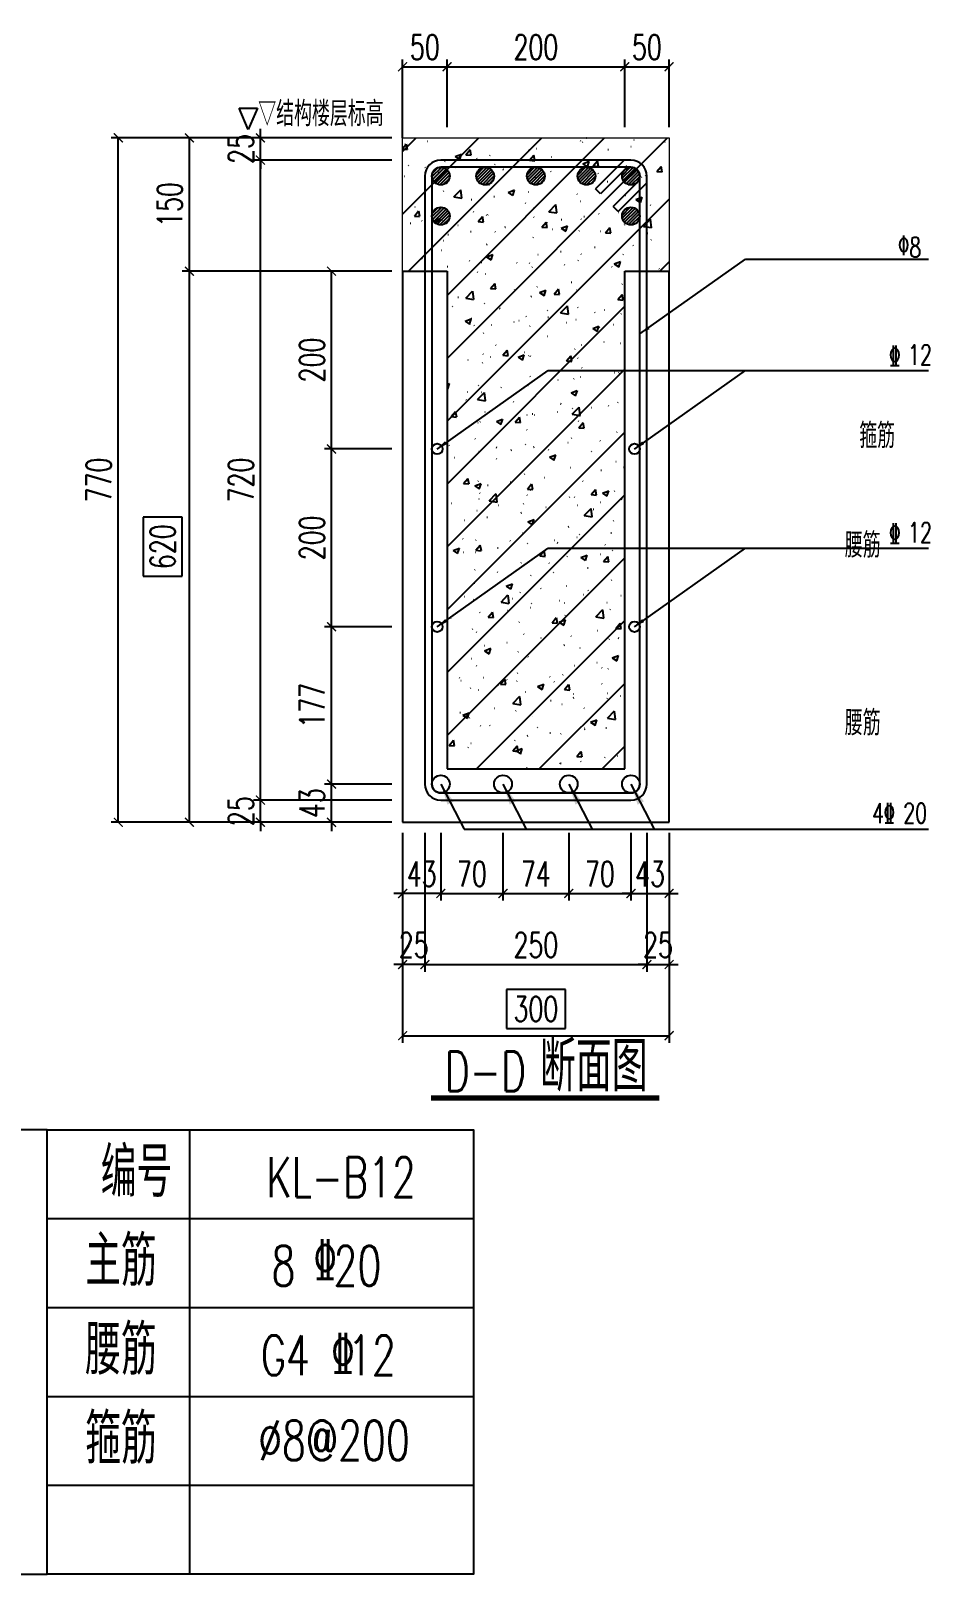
# Model space of a CAD drawing. Header units: inches. Extents: x 280713 to 330889, y 163288 to 177285.
# Drawn here: x 328348 to 330878, y 163288 to 167629 of the extents above; entities that cross this region are included whole.
import ezdxf
from ezdxf.enums import TextEntityAlignment as Align

# ---------------------------------------------------------------- set-up
doc = ezdxf.new("R2010")
doc.units = ezdxf.units.IN
for name, color, linetype in [('PC梁箍筋', 3, 'Continuous'), ('PC梁钢筋', 6, 'Continuous'), ('填充', 8, 'Continuous'), ('尺寸', 7, 'Continuous'), ('文字', 7, 'Continuous'), ('箍筋', 3, 'Continuous'), ('预制构件', 30, 'Continuous')]:
    doc.layers.add(name, color=color, linetype=linetype)
doc.layers.add('现浇剖面轮廓', color=5, linetype='Continuous', lineweight=13)
doc.styles.get("Standard").update_dxf_attribs({"font": 'tssdeng.shx', "width": 0.7, "bigfont": 'hztxt.shx'})
doc.styles.add('中文标注', font='standard.shx', dxfattribs={"bigfont": 'gbcbig.shx'})
doc.styles.add('尺寸123', font='simplex1.shx', dxfattribs={"width": 0.7, "height": 70, "bigfont": 'gbcbig.shx'})
doc.styles.add('钢筋符号', font='tssdeng.shx', dxfattribs={"width": 0.7, "height": 75})
doc.dimstyles.new('1', dxfattribs={"dimtxt": 2.5, "dimasz": 60, "dimexe": 25, "dimexo": 50, "dimgap": 5, "dimtad": 1, "dimtxsty": 'Standard', "dimblk": 'ARCHTICK', "dimcen": 2.5, "dimadec": 0, "dimazin": 0, "dimtfac": 1, "dimtmove": 0, "dimatfit": 3, "dimfxl": 1, "dimarcsym": 0})
doc.dimstyles.new('S-5', dxfattribs={"dimscale": 30, "dimtxt": 3.5, "dimasz": 1, "dimexe": 1, "dimexo": 3, "dimgap": 4, "dimtad": 1, "dimdec": 1, "dimlfac": 0.2, "dimdsep": 46, "dimtxsty": '尺寸123', "dimblk": 'ARCHTICK', "dimcen": 1.75, "dimaunit": 1, "dimadec": 1, "dimazin": 0, "dimtfac": 1, "dimtdec": 1, "dimtix": 1, "dimtmove": 2, "dimatfit": 3, "dimfxl": 1, "dimarcsym": 0})
doc.dimstyles.new('s-8', dxfattribs={"dimscale": 10, "dimtxt": 3.5, "dimasz": 2.5, "dimexe": 2, "dimexo": 3, "dimgap": 2, "dimtad": 1, "dimdec": 1, "dimlfac": 0.4, "dimdsep": 46, "dimtxsty": '尺寸123', "dimblk": 'ARCHTICK', "dimcen": 1.75, "dimaunit": 1, "dimadec": 0, "dimazin": 0, "dimtfac": 1, "dimtdec": 1, "dimtix": 1, "dimtmove": 2, "dimatfit": 3, "dimfxl": 1, "dimarcsym": 0})
doc.dimstyles.new('副本 s-8', dxfattribs={"dimscale": 10, "dimtxt": 3.5, "dimasz": 2.5, "dimexe": 2, "dimexo": 3, "dimgap": -2, "dimtad": 1, "dimdec": 1, "dimlfac": 0.4, "dimdsep": 46, "dimtxsty": '尺寸123', "dimblk": 'ARCHTICK', "dimcen": 1.75, "dimaunit": 1, "dimadec": 0, "dimazin": 0, "dimtfac": 1, "dimtdec": 1, "dimtix": 1, "dimtmove": 2, "dimatfit": 3, "dimfxl": 1, "dimarcsym": 0})

# ---------------------------------------------------------------- blocks, each defined once
blk = doc.blocks.new('_ArchTick')
at = {"color": 0, "linetype": 'ByBlock', "const_width": 0.15}
blk.add_lwpolyline([(-0.5, -0.5), (0.5, 0.5)], dxfattribs=at)
blk = doc.blocks.new('*D344')
at = {"layer": 'Defpoints', "color": 0, "transparency": 16777216}
for p in [(329194, 165510.4), (329394, 165510.4), (329394, 165402.9)]:
    blk.add_point(p, dxfattribs=at)
at = {"layer": '尺寸', "color": 0, "lineweight": -2, "transparency": 16777216}
for p, q in [((329364, 165510.4), (329174, 165510.4)), ((329194, 165510.4), (329194, 165535.4)), ((329194, 165402.9), (329194, 165510.4)), ((329364, 165402.9), (329174, 165402.9)), ((329194, 165402.9), (329194, 165377.9))]:
    blk.add_line(p, q, dxfattribs=at)
at = {"layer": '尺寸', "color": 0, "lineweight": -2, "transparency": 16777216, "xscale": 25, "yscale": 25, "zscale": 25}
for p, rotation in [((329194, 165510.4), 270), ((329194, 165402.9), 90)]:
    blk.add_blockref('_ArchTick', p, dxfattribs=dict(at, rotation=rotation))
at = {"layer": '尺寸', "color": 0, "transparency": 16777216, "insert": (329139, 165456.6), "char_height": 70, "attachment_point": 5, "rotation": 90, "style": '尺寸123'}
blk.add_mtext('43', dxfattribs=at)
blk = doc.blocks.new('*D345')
at = {"layer": 'Defpoints', "color": 0, "transparency": 16777216}
for p in [(329194, 165952.9), (329394, 165952.9), (329394, 165510.4)]:
    blk.add_point(p, dxfattribs=at)
at = {"layer": '尺寸', "color": 0, "lineweight": -2, "transparency": 16777216}
for p, q in [((329364, 165952.9), (329174, 165952.9)), ((329194, 165510.4), (329194, 165952.9)), ((329364, 165510.4), (329174, 165510.4))]:
    blk.add_line(p, q, dxfattribs=at)
at = {"layer": '尺寸', "color": 0, "lineweight": -2, "transparency": 16777216, "xscale": 25, "yscale": 25, "zscale": 25}
for p, rotation in [((329194, 165952.9), 90), ((329194, 165510.4), 270)]:
    blk.add_blockref('_ArchTick', p, dxfattribs=dict(at, rotation=rotation))
at = {"layer": '尺寸', "color": 0, "transparency": 16777216, "insert": (329139, 165731.6), "char_height": 70, "attachment_point": 5, "rotation": 90, "style": '尺寸123'}
blk.add_mtext('177', dxfattribs=at)
blk = doc.blocks.new('*D346')
at = {"layer": 'Defpoints', "color": 0, "transparency": 16777216}
for p in [(329194, 166452.9), (329394, 166452.9), (329394, 165952.9)]:
    blk.add_point(p, dxfattribs=at)
at = {"layer": '尺寸', "color": 0, "lineweight": -2, "transparency": 16777216}
for p, q in [((329364, 166452.9), (329174, 166452.9)), ((329194, 165952.9), (329194, 166452.9)), ((329364, 165952.9), (329174, 165952.9))]:
    blk.add_line(p, q, dxfattribs=at)
at = {"layer": '尺寸', "color": 0, "lineweight": -2, "transparency": 16777216, "xscale": 25, "yscale": 25, "zscale": 25}
for p, rotation in [((329194, 166452.9), 90), ((329194, 165952.9), 270)]:
    blk.add_blockref('_ArchTick', p, dxfattribs=dict(at, rotation=rotation))
at = {"layer": '尺寸', "color": 0, "transparency": 16777216, "insert": (329139, 166202.9), "char_height": 70, "attachment_point": 5, "rotation": 90, "style": '尺寸123'}
blk.add_mtext('200', dxfattribs=at)
blk = doc.blocks.new('*D347')
at = {"layer": 'Defpoints', "color": 0, "transparency": 16777216}
for p in [(329194, 166952.9), (329394, 166952.9), (329394, 166452.9)]:
    blk.add_point(p, dxfattribs=at)
at = {"layer": '尺寸', "color": 0, "lineweight": -2, "transparency": 16777216}
for p, q in [((329364, 166952.9), (329174, 166952.9)), ((329194, 166452.9), (329194, 166952.9)), ((329364, 166452.9), (329174, 166452.9))]:
    blk.add_line(p, q, dxfattribs=at)
at = {"layer": '尺寸', "color": 0, "lineweight": -2, "transparency": 16777216, "xscale": 25, "yscale": 25, "zscale": 25}
for p, rotation in [((329194, 166952.9), 90), ((329194, 166452.9), 270)]:
    blk.add_blockref('_ArchTick', p, dxfattribs=dict(at, rotation=rotation))
at = {"layer": '尺寸', "color": 0, "transparency": 16777216, "insert": (329139, 166702.9), "char_height": 70, "attachment_point": 5, "rotation": 90, "style": '尺寸123'}
blk.add_mtext('200', dxfattribs=at)
blk = doc.blocks.new('*D348')
at = {"layer": 'Defpoints', "color": 0, "transparency": 16777216}
for p in [(328794, 166952.9), (329394, 166952.9), (329394, 165402.9)]:
    blk.add_point(p, dxfattribs=at)
at = {"layer": '尺寸', "color": 0, "lineweight": -2, "transparency": 16777216}
for p, q in [((329364, 166952.9), (328774, 166952.9)), ((328794, 165402.9), (328794, 166952.9)), ((328774, 166260.9), (328664, 166260.9)), ((328664, 166260.9), (328664, 166094.9)), ((328774, 166094.9), (328774, 166260.9)), ((328664, 166094.9), (328774, 166094.9)), ((329364, 165402.9), (328774, 165402.9))]:
    blk.add_line(p, q, dxfattribs=at)
at = {"layer": '尺寸', "color": 0, "lineweight": -2, "transparency": 16777216, "xscale": 25, "yscale": 25, "zscale": 25}
for p, rotation in [((328794, 166952.9), 90), ((328794, 165402.9), 270)]:
    blk.add_blockref('_ArchTick', p, dxfattribs=dict(at, rotation=rotation))
at = {"layer": '尺寸', "color": 0, "transparency": 16777216, "insert": (328719, 166177.9), "char_height": 70, "attachment_point": 5, "rotation": 90, "style": '尺寸123'}
blk.add_mtext('620', dxfattribs=at)
blk = doc.blocks.new('*D349')
at = {"layer": 'Defpoints', "color": 0, "transparency": 16777216}
for p in [(328794, 167327.9), (329394, 167327.9), (329394, 166952.9)]:
    blk.add_point(p, dxfattribs=at)
at = {"layer": '尺寸', "color": 0, "lineweight": -2, "transparency": 16777216}
for p, q in [((329364, 167327.9), (328774, 167327.9)), ((328794, 166952.9), (328794, 167327.9)), ((329364, 166952.9), (328774, 166952.9))]:
    blk.add_line(p, q, dxfattribs=at)
at = {"layer": '尺寸', "color": 0, "lineweight": -2, "transparency": 16777216, "xscale": 25, "yscale": 25, "zscale": 25}
for p, rotation in [((328794, 167327.9), 90), ((328794, 166952.9), 270)]:
    blk.add_blockref('_ArchTick', p, dxfattribs=dict(at, rotation=rotation))
at = {"layer": '尺寸', "color": 0, "transparency": 16777216, "insert": (328739, 167140.4), "char_height": 70, "attachment_point": 5, "rotation": 90, "style": '尺寸123'}
blk.add_mtext('150', dxfattribs=at)
blk = doc.blocks.new('*D350')
at = {"layer": 'Defpoints', "color": 0, "transparency": 16777216}
for p in [(328594, 167327.9), (329394, 167327.9), (329394, 165402.9)]:
    blk.add_point(p, dxfattribs=at)
at = {"layer": '尺寸', "color": 0, "lineweight": -2, "transparency": 16777216}
for p, q in [((329364, 167327.9), (328574, 167327.9)), ((328594, 165402.9), (328594, 167327.9)), ((329364, 165402.9), (328574, 165402.9))]:
    blk.add_line(p, q, dxfattribs=at)
at = {"layer": '尺寸', "color": 0, "lineweight": -2, "transparency": 16777216, "xscale": 25, "yscale": 25, "zscale": 25}
for p, rotation in [((328594, 167327.9), 90), ((328594, 165402.9), 270)]:
    blk.add_blockref('_ArchTick', p, dxfattribs=dict(at, rotation=rotation))
at = {"layer": '尺寸', "color": 0, "transparency": 16777216, "insert": (328539, 166365.4), "char_height": 70, "attachment_point": 5, "rotation": 90, "style": '尺寸123'}
blk.add_mtext('770', dxfattribs=at)
blk = doc.blocks.new('*D351')
at = {"layer": 'Defpoints', "color": 0, "transparency": 16777216}
for p in [(329394, 165402.9), (329456.5, 165402.9), (329394, 165002.7)]:
    blk.add_point(p, dxfattribs=at)
at = {"layer": '尺寸', "color": 0, "lineweight": -2, "transparency": 16777216}
for p, q in [((329394, 165372.9), (329394, 164982.7)), ((329456.5, 165372.9), (329456.5, 164982.7)), ((329394, 165002.7), (329369, 165002.7)), ((329456.5, 165002.7), (329394, 165002.7)), ((329456.5, 165002.7), (329481.5, 165002.7))]:
    blk.add_line(p, q, dxfattribs=at)
at = {"layer": '尺寸', "color": 0, "lineweight": -2, "transparency": 16777216, "xscale": 25, "yscale": 25, "zscale": 25}
blk.add_blockref('_ArchTick', (329394, 165002.7), dxfattribs=at)
at = {"layer": '尺寸', "color": 0, "lineweight": -2, "transparency": 16777216, "xscale": 25, "yscale": 25, "zscale": 25, "rotation": 180}
blk.add_blockref('_ArchTick', (329456.5, 165002.7), dxfattribs=at)
at = {"layer": '尺寸', "color": 0, "transparency": 16777216, "insert": (329425.2, 165057.7), "char_height": 70, "attachment_point": 5, "style": '尺寸123'}
blk.add_mtext('25', dxfattribs=at)
blk = doc.blocks.new('*D352')
at = {"layer": 'Defpoints', "color": 0, "transparency": 16777216}
for p in [(329456.5, 165402.9), (330081.5, 165402.9), (330081.5, 165002.7)]:
    blk.add_point(p, dxfattribs=at)
at = {"layer": '尺寸', "color": 0, "lineweight": -2, "transparency": 16777216}
for p, q in [((329456.5, 165372.9), (329456.5, 164982.7)), ((330081.5, 165372.9), (330081.5, 164982.7)), ((329456.5, 165002.7), (330081.5, 165002.7))]:
    blk.add_line(p, q, dxfattribs=at)
at = {"layer": '尺寸', "color": 0, "lineweight": -2, "transparency": 16777216, "xscale": 25, "yscale": 25, "zscale": 25, "rotation": 180}
blk.add_blockref('_ArchTick', (329456.5, 165002.7), dxfattribs=at)
at = {"layer": '尺寸', "color": 0, "lineweight": -2, "transparency": 16777216, "xscale": 25, "yscale": 25, "zscale": 25}
blk.add_blockref('_ArchTick', (330081.5, 165002.7), dxfattribs=at)
at = {"layer": '尺寸', "color": 0, "transparency": 16777216, "insert": (329769, 165057.7), "char_height": 70, "attachment_point": 5, "style": '尺寸123'}
blk.add_mtext('250', dxfattribs=at)
blk = doc.blocks.new('*D353')
at = {"layer": 'Defpoints', "color": 0, "transparency": 16777216}
for p in [(330081.5, 165402.9), (330144, 165402.9), (330144, 165002.7)]:
    blk.add_point(p, dxfattribs=at)
at = {"layer": '尺寸', "color": 0, "lineweight": -2, "transparency": 16777216}
for p, q in [((330081.5, 165372.9), (330081.5, 164982.7)), ((330144, 165372.9), (330144, 164982.7)), ((330081.5, 165002.7), (330056.5, 165002.7)), ((330081.5, 165002.7), (330144, 165002.7)), ((330144, 165002.7), (330169, 165002.7))]:
    blk.add_line(p, q, dxfattribs=at)
at = {"layer": '尺寸', "color": 0, "lineweight": -2, "transparency": 16777216, "xscale": 25, "yscale": 25, "zscale": 25}
blk.add_blockref('_ArchTick', (330081.5, 165002.7), dxfattribs=at)
at = {"layer": '尺寸', "color": 0, "lineweight": -2, "transparency": 16777216, "xscale": 25, "yscale": 25, "zscale": 25, "rotation": 180}
blk.add_blockref('_ArchTick', (330144, 165002.7), dxfattribs=at)
at = {"layer": '尺寸', "color": 0, "transparency": 16777216, "insert": (330112.7, 165057.7), "char_height": 70, "attachment_point": 5, "style": '尺寸123'}
blk.add_mtext('25', dxfattribs=at)
blk = doc.blocks.new('*D354')
at = {"layer": 'Defpoints', "color": 0, "transparency": 16777216}
for p in [(329394, 165402.9), (329501.5, 165402.9), (329394, 165202.7)]:
    blk.add_point(p, dxfattribs=at)
at = {"layer": '尺寸', "color": 0, "lineweight": -2, "transparency": 16777216}
for p, q in [((329394, 165372.9), (329394, 165182.7)), ((329501.5, 165372.9), (329501.5, 165182.7)), ((329394, 165202.7), (329369, 165202.7)), ((329501.5, 165202.7), (329394, 165202.7)), ((329501.5, 165202.7), (329526.5, 165202.7))]:
    blk.add_line(p, q, dxfattribs=at)
at = {"layer": '尺寸', "color": 0, "lineweight": -2, "transparency": 16777216, "xscale": 25, "yscale": 25, "zscale": 25}
blk.add_blockref('_ArchTick', (329394, 165202.7), dxfattribs=at)
at = {"layer": '尺寸', "color": 0, "lineweight": -2, "transparency": 16777216, "xscale": 25, "yscale": 25, "zscale": 25, "rotation": 180}
blk.add_blockref('_ArchTick', (329501.5, 165202.7), dxfattribs=at)
at = {"layer": '尺寸', "color": 0, "transparency": 16777216, "insert": (329447.7, 165257.7), "char_height": 70, "attachment_point": 5, "style": '尺寸123'}
blk.add_mtext('43', dxfattribs=at)
blk = doc.blocks.new('*D355')
at = {"layer": 'Defpoints', "color": 0, "transparency": 16777216}
for p in [(329501.5, 165402.9), (329676.5, 165402.9), (329676.5, 165202.7)]:
    blk.add_point(p, dxfattribs=at)
at = {"layer": '尺寸', "color": 0, "lineweight": -2, "transparency": 16777216}
for p, q in [((329501.5, 165372.9), (329501.5, 165182.7)), ((329676.5, 165372.9), (329676.5, 165182.7)), ((329501.5, 165202.7), (329676.5, 165202.7))]:
    blk.add_line(p, q, dxfattribs=at)
at = {"layer": '尺寸', "color": 0, "lineweight": -2, "transparency": 16777216, "xscale": 25, "yscale": 25, "zscale": 25, "rotation": 180}
blk.add_blockref('_ArchTick', (329501.5, 165202.7), dxfattribs=at)
at = {"layer": '尺寸', "color": 0, "lineweight": -2, "transparency": 16777216, "xscale": 25, "yscale": 25, "zscale": 25}
blk.add_blockref('_ArchTick', (329676.5, 165202.7), dxfattribs=at)
at = {"layer": '尺寸', "color": 0, "transparency": 16777216, "insert": (329589, 165257.7), "char_height": 70, "attachment_point": 5, "style": '尺寸123'}
blk.add_mtext('70', dxfattribs=at)
blk = doc.blocks.new('*D356')
at = {"layer": 'Defpoints', "color": 0, "transparency": 16777216}
for p in [(329676.5, 165402.9), (329861.5, 165402.9), (329861.5, 165202.7)]:
    blk.add_point(p, dxfattribs=at)
at = {"layer": '尺寸', "color": 0, "lineweight": -2, "transparency": 16777216}
for p, q in [((329676.5, 165372.9), (329676.5, 165182.7)), ((329861.5, 165372.9), (329861.5, 165182.7)), ((329676.5, 165202.7), (329861.5, 165202.7))]:
    blk.add_line(p, q, dxfattribs=at)
at = {"layer": '尺寸', "color": 0, "lineweight": -2, "transparency": 16777216, "xscale": 25, "yscale": 25, "zscale": 25, "rotation": 180}
blk.add_blockref('_ArchTick', (329676.5, 165202.7), dxfattribs=at)
at = {"layer": '尺寸', "color": 0, "lineweight": -2, "transparency": 16777216, "xscale": 25, "yscale": 25, "zscale": 25}
blk.add_blockref('_ArchTick', (329861.5, 165202.7), dxfattribs=at)
at = {"layer": '尺寸', "color": 0, "transparency": 16777216, "insert": (329769, 165257.7), "char_height": 70, "attachment_point": 5, "style": '尺寸123'}
blk.add_mtext('74', dxfattribs=at)
blk = doc.blocks.new('*D357')
at = {"layer": 'Defpoints', "color": 0, "transparency": 16777216}
for p in [(329861.5, 165402.9), (330036.5, 165402.9), (330036.5, 165202.7)]:
    blk.add_point(p, dxfattribs=at)
at = {"layer": '尺寸', "color": 0, "lineweight": -2, "transparency": 16777216}
for p, q in [((329861.5, 165372.9), (329861.5, 165182.7)), ((330036.5, 165372.9), (330036.5, 165182.7)), ((329861.5, 165202.7), (330036.5, 165202.7))]:
    blk.add_line(p, q, dxfattribs=at)
at = {"layer": '尺寸', "color": 0, "lineweight": -2, "transparency": 16777216, "xscale": 25, "yscale": 25, "zscale": 25, "rotation": 180}
blk.add_blockref('_ArchTick', (329861.5, 165202.7), dxfattribs=at)
at = {"layer": '尺寸', "color": 0, "lineweight": -2, "transparency": 16777216, "xscale": 25, "yscale": 25, "zscale": 25}
blk.add_blockref('_ArchTick', (330036.5, 165202.7), dxfattribs=at)
at = {"layer": '尺寸', "color": 0, "transparency": 16777216, "insert": (329949, 165257.7), "char_height": 70, "attachment_point": 5, "style": '尺寸123'}
blk.add_mtext('70', dxfattribs=at)
blk = doc.blocks.new('*D358')
at = {"layer": 'Defpoints', "color": 0, "transparency": 16777216}
for p in [(330036.5, 165402.9), (330144, 165402.9), (330144, 165202.7)]:
    blk.add_point(p, dxfattribs=at)
at = {"layer": '尺寸', "color": 0, "lineweight": -2, "transparency": 16777216}
for p, q in [((330036.5, 165372.9), (330036.5, 165182.7)), ((330144, 165372.9), (330144, 165182.7)), ((330036.5, 165202.7), (330011.5, 165202.7)), ((330036.5, 165202.7), (330144, 165202.7)), ((330144, 165202.7), (330169, 165202.7))]:
    blk.add_line(p, q, dxfattribs=at)
at = {"layer": '尺寸', "color": 0, "lineweight": -2, "transparency": 16777216, "xscale": 25, "yscale": 25, "zscale": 25}
blk.add_blockref('_ArchTick', (330036.5, 165202.7), dxfattribs=at)
at = {"layer": '尺寸', "color": 0, "lineweight": -2, "transparency": 16777216, "xscale": 25, "yscale": 25, "zscale": 25, "rotation": 180}
blk.add_blockref('_ArchTick', (330144, 165202.7), dxfattribs=at)
at = {"layer": '尺寸', "color": 0, "transparency": 16777216, "insert": (330090.2, 165257.7), "char_height": 70, "attachment_point": 5, "style": '尺寸123'}
blk.add_mtext('43', dxfattribs=at)
blk = doc.blocks.new('*D359')
at = {"layer": 'Defpoints', "color": 0, "transparency": 16777216}
for p in [(329394, 165402.9), (330144, 165402.9), (330144, 164802.7)]:
    blk.add_point(p, dxfattribs=at)
at = {"layer": '尺寸', "color": 0, "lineweight": -2, "transparency": 16777216}
for p, q in [((329394, 165372.9), (329394, 164782.7)), ((330144, 165372.9), (330144, 164782.7)), ((329852, 164932.7), (329686, 164932.7)), ((329686, 164932.7), (329686, 164822.7)), ((329852, 164822.7), (329852, 164932.7)), ((329686, 164822.7), (329852, 164822.7)), ((329394, 164802.7), (330144, 164802.7))]:
    blk.add_line(p, q, dxfattribs=at)
at = {"layer": '尺寸', "color": 0, "lineweight": -2, "transparency": 16777216, "xscale": 25, "yscale": 25, "zscale": 25, "rotation": 180}
blk.add_blockref('_ArchTick', (329394, 164802.7), dxfattribs=at)
at = {"layer": '尺寸', "color": 0, "lineweight": -2, "transparency": 16777216, "xscale": 25, "yscale": 25, "zscale": 25}
blk.add_blockref('_ArchTick', (330144, 164802.7), dxfattribs=at)
at = {"layer": '尺寸', "color": 0, "transparency": 16777216, "insert": (329769, 164877.7), "char_height": 70, "attachment_point": 5, "style": '尺寸123'}
blk.add_mtext('300', dxfattribs=at)
blk = doc.blocks.new('sanjiaoxing')
for p, q in [((241601.3, 38058.2), (241661.5, 38083.6)), ((241661.5, 38083.6), (241661.5, 38031.9)), ((241661.5, 38031.9), (241601.3, 38058.2))]:
    blk.add_line(p, q)
blk = doc.blocks.new('*D360')
at = {"layer": 'Defpoints', "color": 0, "transparency": 16777216}
for p in [(328994, 165465.4), (329394, 165465.4), (329394, 165402.9)]:
    blk.add_point(p, dxfattribs=at)
at = {"layer": '尺寸', "color": 0, "lineweight": -2, "transparency": 16777216}
for p, q in [((329364, 165465.4), (328974, 165465.4)), ((328994, 165465.4), (328994, 165490.4)), ((328994, 165402.9), (328994, 165465.4)), ((329364, 165402.9), (328974, 165402.9)), ((328994, 165402.9), (328994, 165377.9))]:
    blk.add_line(p, q, dxfattribs=at)
at = {"layer": '尺寸', "color": 0, "lineweight": -2, "transparency": 16777216, "xscale": 25, "yscale": 25, "zscale": 25}
for p, rotation in [((328994, 165465.4), 270), ((328994, 165402.9), 90)]:
    blk.add_blockref('_ArchTick', p, dxfattribs=dict(at, rotation=rotation))
at = {"layer": '尺寸', "color": 0, "transparency": 16777216, "insert": (328939, 165434.1), "char_height": 70, "attachment_point": 5, "rotation": 90, "style": '尺寸123'}
blk.add_mtext('25', dxfattribs=at)
blk = doc.blocks.new('*D361')
at = {"layer": 'Defpoints', "color": 0, "transparency": 16777216}
for p in [(328994, 167265.4), (329394, 167265.4), (329394, 165465.4)]:
    blk.add_point(p, dxfattribs=at)
at = {"layer": '尺寸', "color": 0, "lineweight": -2, "transparency": 16777216}
for p, q in [((329364, 167265.4), (328974, 167265.4)), ((328994, 165465.4), (328994, 167265.4)), ((329364, 165465.4), (328974, 165465.4))]:
    blk.add_line(p, q, dxfattribs=at)
at = {"layer": '尺寸', "color": 0, "lineweight": -2, "transparency": 16777216, "xscale": 25, "yscale": 25, "zscale": 25}
for p, rotation in [((328994, 167265.4), 90), ((328994, 165465.4), 270)]:
    blk.add_blockref('_ArchTick', p, dxfattribs=dict(at, rotation=rotation))
at = {"layer": '尺寸', "color": 0, "transparency": 16777216, "insert": (328939, 166365.4), "char_height": 70, "attachment_point": 5, "rotation": 90, "style": '尺寸123'}
blk.add_mtext('720', dxfattribs=at)
blk = doc.blocks.new('*D362')
at = {"layer": 'Defpoints', "color": 0, "transparency": 16777216}
for p in [(328994, 167327.9), (329394, 167327.9), (329394, 167265.4)]:
    blk.add_point(p, dxfattribs=at)
at = {"layer": '尺寸', "color": 0, "lineweight": -2, "transparency": 16777216}
for p, q in [((329364, 167327.9), (328974, 167327.9)), ((328994, 167327.9), (328994, 167352.9)), ((328994, 167265.4), (328994, 167327.9)), ((329364, 167265.4), (328974, 167265.4)), ((328994, 167265.4), (328994, 167240.4))]:
    blk.add_line(p, q, dxfattribs=at)
at = {"layer": '尺寸', "color": 0, "lineweight": -2, "transparency": 16777216, "xscale": 25, "yscale": 25, "zscale": 25}
for p, rotation in [((328994, 167327.9), 270), ((328994, 167265.4), 90)]:
    blk.add_blockref('_ArchTick', p, dxfattribs=dict(at, rotation=rotation))
at = {"layer": '尺寸', "color": 0, "transparency": 16777216, "insert": (328939, 167296.6), "char_height": 70, "attachment_point": 5, "rotation": 90, "style": '尺寸123'}
blk.add_mtext('25', dxfattribs=at)
blk = doc.blocks.new('*D363')
at = {"layer": 'Defpoints', "color": 0, "transparency": 16777216}
for p in [(329519, 167527.9), (329394, 167327.9), (329519, 167327.9)]:
    blk.add_point(p, dxfattribs=at)
at = {"layer": '尺寸', "color": 0, "lineweight": -2, "transparency": 16777216}
for p, q in [((329394, 167357.9), (329394, 167547.9)), ((329519, 167357.9), (329519, 167547.9)), ((329394, 167527.9), (329519, 167527.9))]:
    blk.add_line(p, q, dxfattribs=at)
at = {"layer": '尺寸', "color": 0, "lineweight": -2, "transparency": 16777216, "xscale": 25, "yscale": 25, "zscale": 25, "rotation": 180}
blk.add_blockref('_ArchTick', (329394, 167527.9), dxfattribs=at)
at = {"layer": '尺寸', "color": 0, "lineweight": -2, "transparency": 16777216, "xscale": 25, "yscale": 25, "zscale": 25}
blk.add_blockref('_ArchTick', (329519, 167527.9), dxfattribs=at)
at = {"layer": '尺寸', "color": 0, "transparency": 16777216, "insert": (329456.5, 167582.9), "char_height": 70, "attachment_point": 5, "style": '尺寸123'}
blk.add_mtext('50', dxfattribs=at)
blk = doc.blocks.new('*D364')
at = {"layer": 'Defpoints', "color": 0, "transparency": 16777216}
for p in [(330019, 167527.9), (329519, 167327.9), (330019, 167327.9)]:
    blk.add_point(p, dxfattribs=at)
at = {"layer": '尺寸', "color": 0, "lineweight": -2, "transparency": 16777216}
for p, q in [((329519, 167357.9), (329519, 167547.9)), ((330019, 167357.9), (330019, 167547.9)), ((329519, 167527.9), (330019, 167527.9))]:
    blk.add_line(p, q, dxfattribs=at)
at = {"layer": '尺寸', "color": 0, "lineweight": -2, "transparency": 16777216, "xscale": 25, "yscale": 25, "zscale": 25, "rotation": 180}
blk.add_blockref('_ArchTick', (329519, 167527.9), dxfattribs=at)
at = {"layer": '尺寸', "color": 0, "lineweight": -2, "transparency": 16777216, "xscale": 25, "yscale": 25, "zscale": 25}
blk.add_blockref('_ArchTick', (330019, 167527.9), dxfattribs=at)
at = {"layer": '尺寸', "color": 0, "transparency": 16777216, "insert": (329769, 167582.9), "char_height": 70, "attachment_point": 5, "style": '尺寸123'}
blk.add_mtext('200', dxfattribs=at)
blk = doc.blocks.new('*D365')
at = {"layer": 'Defpoints', "color": 0, "transparency": 16777216}
for p in [(330144, 167527.9), (330019, 167327.9), (330144, 167327.9)]:
    blk.add_point(p, dxfattribs=at)
at = {"layer": '尺寸', "color": 0, "lineweight": -2, "transparency": 16777216}
for p, q in [((330019, 167357.9), (330019, 167547.9)), ((330144, 167357.9), (330144, 167547.9)), ((330019, 167527.9), (330144, 167527.9))]:
    blk.add_line(p, q, dxfattribs=at)
at = {"layer": '尺寸', "color": 0, "lineweight": -2, "transparency": 16777216, "xscale": 25, "yscale": 25, "zscale": 25, "rotation": 180}
blk.add_blockref('_ArchTick', (330019, 167527.9), dxfattribs=at)
at = {"layer": '尺寸', "color": 0, "lineweight": -2, "transparency": 16777216, "xscale": 25, "yscale": 25, "zscale": 25}
blk.add_blockref('_ArchTick', (330144, 167527.9), dxfattribs=at)
at = {"layer": '尺寸', "color": 0, "transparency": 16777216, "insert": (330081.5, 167582.9), "char_height": 70, "attachment_point": 5, "style": '尺寸123'}
blk.add_mtext('50', dxfattribs=at)

msp = doc.modelspace()

# ---------------------------------------------------------------- hatches: boundary and pattern name
at = {"layer": '填充'}
h = msp.add_hatch(dxfattribs=at)
h.set_pattern_fill('钢筋混凝土', color=256, scale=25, style=0, pattern_type=2)
h.set_pattern_definition([(45, (0, 0), (-88.388348, 88.388348), []), (50, (0, 0), (179.315046, -15.688034), [18.75, -206.25]), (355, (0, 0), (-34.68783, 188.04803), [15, -165]), (100.4514, (14.94, -1.3), (144.627345, 172.359886), [15.93505, -175.28553]), (46.1842, (0, 50), (266.81026, -41.37975), [28.125, -309.375]), (96.6356, (22.23, 46.55), (233.66568, 243.52947), [23.90257, -262.92825]), (351.1842, (0, 50), (233.66549, 243.52965), [22.5, -247.5]), (21, (25, 37.5), (149.226763, -100.65472), [18.75, -206.25]), (326, (25, 37.5), (60.82883, 181.28751), [15, -165]), (71.4514, (37.44, 29.11), (210.05566, 80.632624), [15.93505, -175.28553]), (37.5, (0, 0), (3.039964, 83.223463), [1.25, -163, 1.25, -167.5, 1.25, -165.625]), (7.5, (0, 0), (65.767384, 98.602928), [1.25, -95.5, 1.25, -159.25, 1.25, -63.125]), (327.5, (-55.75, 0), (133.455609, -5.638718), [1.25, -62.5, 1.25, -195, 1.25, -258.75]), (317.5, (-80.75, 0), (145.796542, 25.026246), [1.25, -81.25, 1.25, -129.5, 1.25, -183.75])])
h.paths.add_polyline_path([(330018.96, 166952.87), (330143.96, 166952.87), (330143.96, 167327.87), (329393.96, 167327.87), (329393.96, 166952.87), (329518.96, 166952.87), (329518.96, 165552.87), (330018.96, 165552.87)])
h = msp.add_hatch(dxfattribs=at)
h.set_pattern_fill('ANSI31', color=256, scale=50, style=0)
h.set_pattern_definition([(45, (786124.768, 459384.098), (-4.41941738, 4.41941738), [])])
h.paths.add_polyline_path([(329476.46, 167220.37, 1), (329526.46, 167220.37, 1)])
h.paths.add_polyline_path([(330036.46, 167245.37, 0.4142136), (330011.46, 167220.37, 1), (330061.46, 167220.37, 0.4142136)])
h = msp.add_hatch(dxfattribs=at)
h.set_pattern_fill('ANSI31', color=256, scale=50, style=0)
h.set_pattern_definition([(45, (784299.0517, 459384.098), (-4.41941738, 4.41941738), [])])
h.paths.add_polyline_path([(329651.46, 167220.37, 1), (329601.46, 167220.37, 1)])
h = msp.add_hatch(dxfattribs=at)
h.set_pattern_fill('ANSI31', color=256, scale=50, style=0)
h.set_pattern_definition([(45, (784441.5517, 459384.098), (-4.41941738, 4.41941738), [])])
h.paths.add_polyline_path([(329793.96, 167220.37, 1), (329743.96, 167220.37, 1)])
h = msp.add_hatch(dxfattribs=at)
h.set_pattern_fill('ANSI31', color=256, scale=50, style=0)
h.set_pattern_definition([(45, (784399.0517, 459384.098), (-4.41941738, 4.41941738), [])])
h.paths.add_polyline_path([(329936.46, 167220.37, 1), (329886.46, 167220.37, 1)])
h = msp.add_hatch(dxfattribs=at)
h.set_pattern_fill('ANSI31', color=256, scale=50, style=0)
h.set_pattern_definition([(45, (786124.768, 459271.598), (-4.41941738, 4.41941738), [])])
h.paths.add_polyline_path([(329476.46, 167107.87, 1), (329526.46, 167107.87, 1)])
h.paths.add_polyline_path([(330036.46, 167132.87, 0.4142136), (330011.46, 167107.87, 1), (330061.46, 167107.87, 0.4142136)])

# ---------------------------------------------------------------- linework, layer by layer
for p, q in [((328793.96, 164538.31), (328793.96, 163288.31)), ((328393.96, 164288.31), (329593.96, 164288.31)), ((328393.96, 164038.31), (329593.96, 164038.31)), ((328393.96, 163788.31), (329593.96, 163788.31)), ((328393.96, 163538.31), (329593.96, 163538.31))]:
    msp.add_line(p, q)
for points in [[(328393.96, 164538.31), (328093.96, 164538.31), (328093.96, 163288.31), (328393.96, 163288.31)], [(328393.96, 164538.31), (329593.96, 164538.31), (329593.96, 163288.31), (328393.96, 163288.31)]]:
    msp.add_lwpolyline(points, close=True)
at = {"layer": 'PC梁箍筋'}
for p, q in [((330036.46, 167265.37), (329501.46, 167265.37)), ((330036.46, 167245.37), (329501.46, 167245.37)), ((329456.46, 167220.37), (329456.46, 165510.37)), ((329476.46, 167220.37), (329476.46, 165510.37)), ((330061.46, 165510.37), (330061.46, 167220.37)), ((330081.46, 165510.37), (330081.46, 167220.37)), ((329501.46, 165485.37), (330036.46, 165485.37)), ((329501.46, 165465.37), (330036.46, 165465.37))]:
    msp.add_line(p, q, dxfattribs=at)
for centre, radius, start, end in [((329501.46, 167220.37), 45, 90, 180), ((329501.46, 167220.37), 25, 90, 180), ((330036.46, 167220.37), 45, 0, 90), ((330036.46, 167220.37), 25, 0, 90), ((329501.46, 165510.37), 45, 180, 270), ((329501.46, 165510.37), 25, 180, 270), ((330036.46, 165510.37), 45, 270, 0), ((330036.46, 165510.37), 25, 270, 0)]:
    msp.add_arc(centre, radius, start, end, dxfattribs=at)
at = {"layer": 'PC梁钢筋'}
for centre, radius in [((329491.46, 166452.87), 15), ((330046.46, 166452.87), 15), ((329491.46, 165952.87), 15), ((330046.46, 165952.87), 15), ((329501.46, 165510.37), 25), ((329676.46, 165510.37), 25), ((329861.46, 165510.37), 25), ((330036.46, 165510.37), 25)]:
    msp.add_circle(centre, radius, dxfattribs=at)
at = {"layer": '填充'}
for centre in [(329501.46, 167220.37), (329626.46, 167220.37), (329768.96, 167220.37), (329911.46, 167220.37), (330036.46, 167220.37), (329501.46, 167107.87), (330036.46, 167107.87)]:
    msp.add_circle(centre, 25, dxfattribs=at)
at = {"layer": '尺寸'}
msp.add_line((329393.96, 167327.87), (329393.96, 167527.87), dxfattribs=at)
at = {"layer": '文字', "const_width": 15}
msp.add_lwpolyline([(330116.16, 164627.3), (329473.96, 164627.3)], dxfattribs=at)
at = {"layer": '现浇剖面轮廓'}
for p, q in [((329393.96, 166952.87), (329393.96, 167327.87)), ((329393.96, 167327.87), (330143.96, 167327.87)), ((330143.96, 167327.87), (330143.96, 166952.87))]:
    msp.add_line(p, q, dxfattribs=at)
at = {"layer": '箍筋'}
for p, q in [((330017.76, 167265.37), (329936.79, 167184.4)), ((330026.04, 167245.37), (329950.94, 167170.26)), ((330061.46, 167209.95), (329986.36, 167134.84)), ((330081.46, 167201.66), (330000.5, 167120.7)), ((329950.94, 167170.26), (329936.79, 167184.4)), ((330000.5, 167120.7), (329986.36, 167134.84))]:
    msp.add_line(p, q, dxfattribs=at)
at = {"layer": '预制构件'}
for p, q in [((329393.96, 166952.87), (329393.96, 165402.87)), ((329393.96, 166952.87), (329518.96, 166952.87)), ((329518.96, 166952.87), (329518.96, 165552.87)), ((330018.96, 165552.87), (330018.96, 166952.87)), ((330018.96, 166952.87), (330143.96, 166952.87)), ((330143.96, 165402.87), (330143.96, 166952.87)), ((329518.96, 165552.87), (330018.96, 165552.87)), ((329393.96, 165402.87), (330143.96, 165402.87))]:
    msp.add_line(p, q, dxfattribs=at)

# ---------------------------------------------------------------- block references
at = {"rotation": 90}
msp.add_blockref('sanjiaoxing', (367017.95, -74249.87), dxfattribs=at)

# ---------------------------------------------------------------- texts
at = {"style": '钢筋符号', "width": 0.7}
for p in [(329142.83, 164118.63), (329192.63, 163855.34)]:
    msp.add_text('\x84', height=112, dxfattribs=at).set_placement(p)
at = {"layer": '文字', "style": '中文标注'}
for s, height, p in [('▽结构楼层标高', 70, (328987.84, 167360.62, 0)), ('断面图', 140, (329780.77, 164646.06))]:
    msp.add_text(s, height=height, dxfattribs=at).set_placement(p)
at = {"layer": '文字', "width": 0.7}
for s, height, style, p in [('\x82', 56, '钢筋符号', (330804.17, 167025.53, 0)), ('8', 56, '尺寸123', (330836.54, 167020.02, 0)), ('\x84', 56, '钢筋符号', (330779.1, 166716.02, 0)), (' 12', 56, '尺寸123', (330836.46, 166717.86, 0)), ('\x84', 56, '钢筋符号', (330779.1, 166216.07, 0)), (' 12', 56, '尺寸123', (330836.46, 166217.91, 0)), ('4  20 ', 56, '尺寸123', (330806.05, 165428.89, 0)), ('\x84', 56, '钢筋符号', (330763.89, 165429.5, 0)), ('KL-B12', 112, '尺寸123', (329221.06, 164404.63))]:
    msp.add_text(s, height=height, dxfattribs=dict(at, style=style)).set_placement(p, align=Align.MIDDLE_CENTER)
at = {"layer": '文字', "style": '尺寸123'}
for s, p in [('箍筋', (330779.82, 166434.45, 0)), ('腰筋', (330739.12, 166126.31, 0)), ('腰筋', (330739.12, 165626.36, 0))]:
    msp.add_text(s, height=70, dxfattribs=at).set_placement(p, align=Align.BOTTOM_RIGHT)
at = {"layer": '文字', "style": '尺寸123', "width": 0.7}
for s, p in [('D-D', (329512.67, 164646.48)), ('8  20 ', (329025, 164099.4)), ('G4  12', (328995.13, 163847.65)), ('%%C8@200', (328987.52, 163608.38))]:
    msp.add_text(s, height=112, dxfattribs=at).set_placement(p)
at = {"layer": '文字', "style": '中文标注'}
for s, p in [(' 编号', (328601.63, 164419.09)), ('主筋', (328601.63, 164169.09)), ('腰筋', (328601.63, 163919.09)), ('箍筋', (328601.63, 163669.09))]:
    msp.add_text(s, height=140, dxfattribs=at).set_placement(p, align=Align.MIDDLE_CENTER)

# ---------------------------------------------------------------- dimensions: what is measured, and where the dimension line sits
at = {"layer": '尺寸'}
for base, p1, p2, dimstyle, picture, middle in [((329518.96, 167527.87), (329393.96, 167327.87), (329518.96, 167327.87), 's-8', '*D363', (329456.46, 167582.87)), ((330018.96, 167527.87), (329518.96, 167327.87), (330018.96, 167327.87), 's-8', '*D364', (329768.96, 167582.87)), ((330143.96, 167527.87), (330018.96, 167327.87), (330143.96, 167327.87), 's-8', '*D365', (330081.46, 167582.87)), ((329393.96, 165002.71), (329456.46, 165402.87), (329393.96, 165402.87), 's-8', '*D351', (329425.21, 165057.71)), ((329393.96, 165202.71), (329501.46, 165402.87), (329393.96, 165402.87), 's-8', '*D354', (329447.71, 165257.71)), ((330143.96, 164802.71), (329393.96, 165402.87), (330143.96, 165402.87), '副本 s-8', '*D359', (329768.96, 164877.71)), ((330081.46, 165002.71), (329456.46, 165402.87), (330081.46, 165402.87), 's-8', '*D352', (329768.96, 165057.71)), ((329676.46, 165202.71), (329501.46, 165402.87), (329676.46, 165402.87), 's-8', '*D355', (329588.96, 165257.71)), ((329861.46, 165202.71), (329676.46, 165402.87), (329861.46, 165402.87), 's-8', '*D356', (329768.96, 165257.71)), ((330036.46, 165202.71), (329861.46, 165402.87), (330036.46, 165402.87), 's-8', '*D357', (329948.96, 165257.71)), ((330143.96, 165202.71), (330036.46, 165402.87), (330143.96, 165402.87), 's-8', '*D358', (330090.21, 165257.71)), ((330143.96, 165002.71), (330081.46, 165402.87), (330143.96, 165402.87), 's-8', '*D353', (330112.71, 165057.71))]:
    dim = msp.add_linear_dim(base=base, p1=p1, p2=p2, dimstyle=dimstyle, override={"dimtxt": 7}, dxfattribs=at)
    dim.commit()
    dim.dimension.update_dxf_attribs({"geometry": picture, "text_midpoint": middle})
for base, p1, p2, dimstyle, picture, middle in [((328593.96, 167327.87), (329393.96, 165402.87), (329393.96, 167327.87), 's-8', '*D350', (328538.96, 166365.37)), ((328793.96, 167327.87), (329393.96, 166952.87), (329393.96, 167327.87), 's-8', '*D349', (328738.96, 167140.37)), ((328993.96, 167327.87), (329393.96, 167265.37), (329393.96, 167327.87), 's-8', '*D362', (328938.96, 167296.62)), ((328993.96, 167265.37), (329393.96, 165465.37), (329393.96, 167265.37), 's-8', '*D361', (328938.96, 166365.37)), ((328793.96, 166952.87), (329393.96, 165402.87), (329393.96, 166952.87), '副本 s-8', '*D348', (328718.96, 166177.87)), ((329193.96, 166952.87), (329393.96, 166452.87), (329393.96, 166952.87), 's-8', '*D347', (329138.96, 166702.87)), ((329193.96, 166452.87), (329393.96, 165952.87), (329393.96, 166452.87), 's-8', '*D346', (329138.96, 166202.87)), ((329193.96, 165952.87), (329393.96, 165510.37), (329393.96, 165952.87), 's-8', '*D345', (329138.96, 165731.62)), ((329193.96, 165510.37), (329393.96, 165402.87), (329393.96, 165510.37), 's-8', '*D344', (329138.96, 165456.62)), ((328993.96, 165465.37), (329393.96, 165402.87), (329393.96, 165465.37), 's-8', '*D360', (328938.96, 165434.12))]:
    dim = msp.add_linear_dim(base=base, p1=p1, p2=p2, angle=90, dimstyle=dimstyle, override={"dimtxt": 7}, dxfattribs=at)
    dim.commit()
    dim.dimension.update_dxf_attribs({"geometry": picture, "text_midpoint": middle})

# ---------------------------------------------------------------- leaders
for points in [[(330061.46, 166776.52), (330358.84, 166986.71), (330873.75, 166986.76)], [(329491.38, 166452.78), (329803.84, 166673.64), (330522.61, 166673.69)], [(330046.38, 166452.78), (330358.84, 166673.64), (330873.75, 166673.68)], [(329491.46, 165952.87), (329803.92, 166173.72), (330522.69, 166173.77)], [(330046.46, 165952.87), (330358.92, 166173.76), (330873.75, 166173.74)]]:
    msp.add_leader(points, dimstyle='S-5', override={"dimgap": 0.625, "dimtad": 0}, dxfattribs=at)
for points in [[(329501.46, 165510.37), (329567.05, 165383.78), (330370.17, 165383.78)], [(329676.46, 165510.37), (329742.05, 165383.78), (330370.17, 165383.78)], [(329861.46, 165510.37), (329927.05, 165383.78), (330370.17, 165383.78)], [(330036.46, 165510.37), (330102.05, 165383.78), (330873.75, 165383.78)]]:
    msp.add_leader(points, dimstyle='1', dxfattribs=at)

doc.saveas('drawing.dxf')
